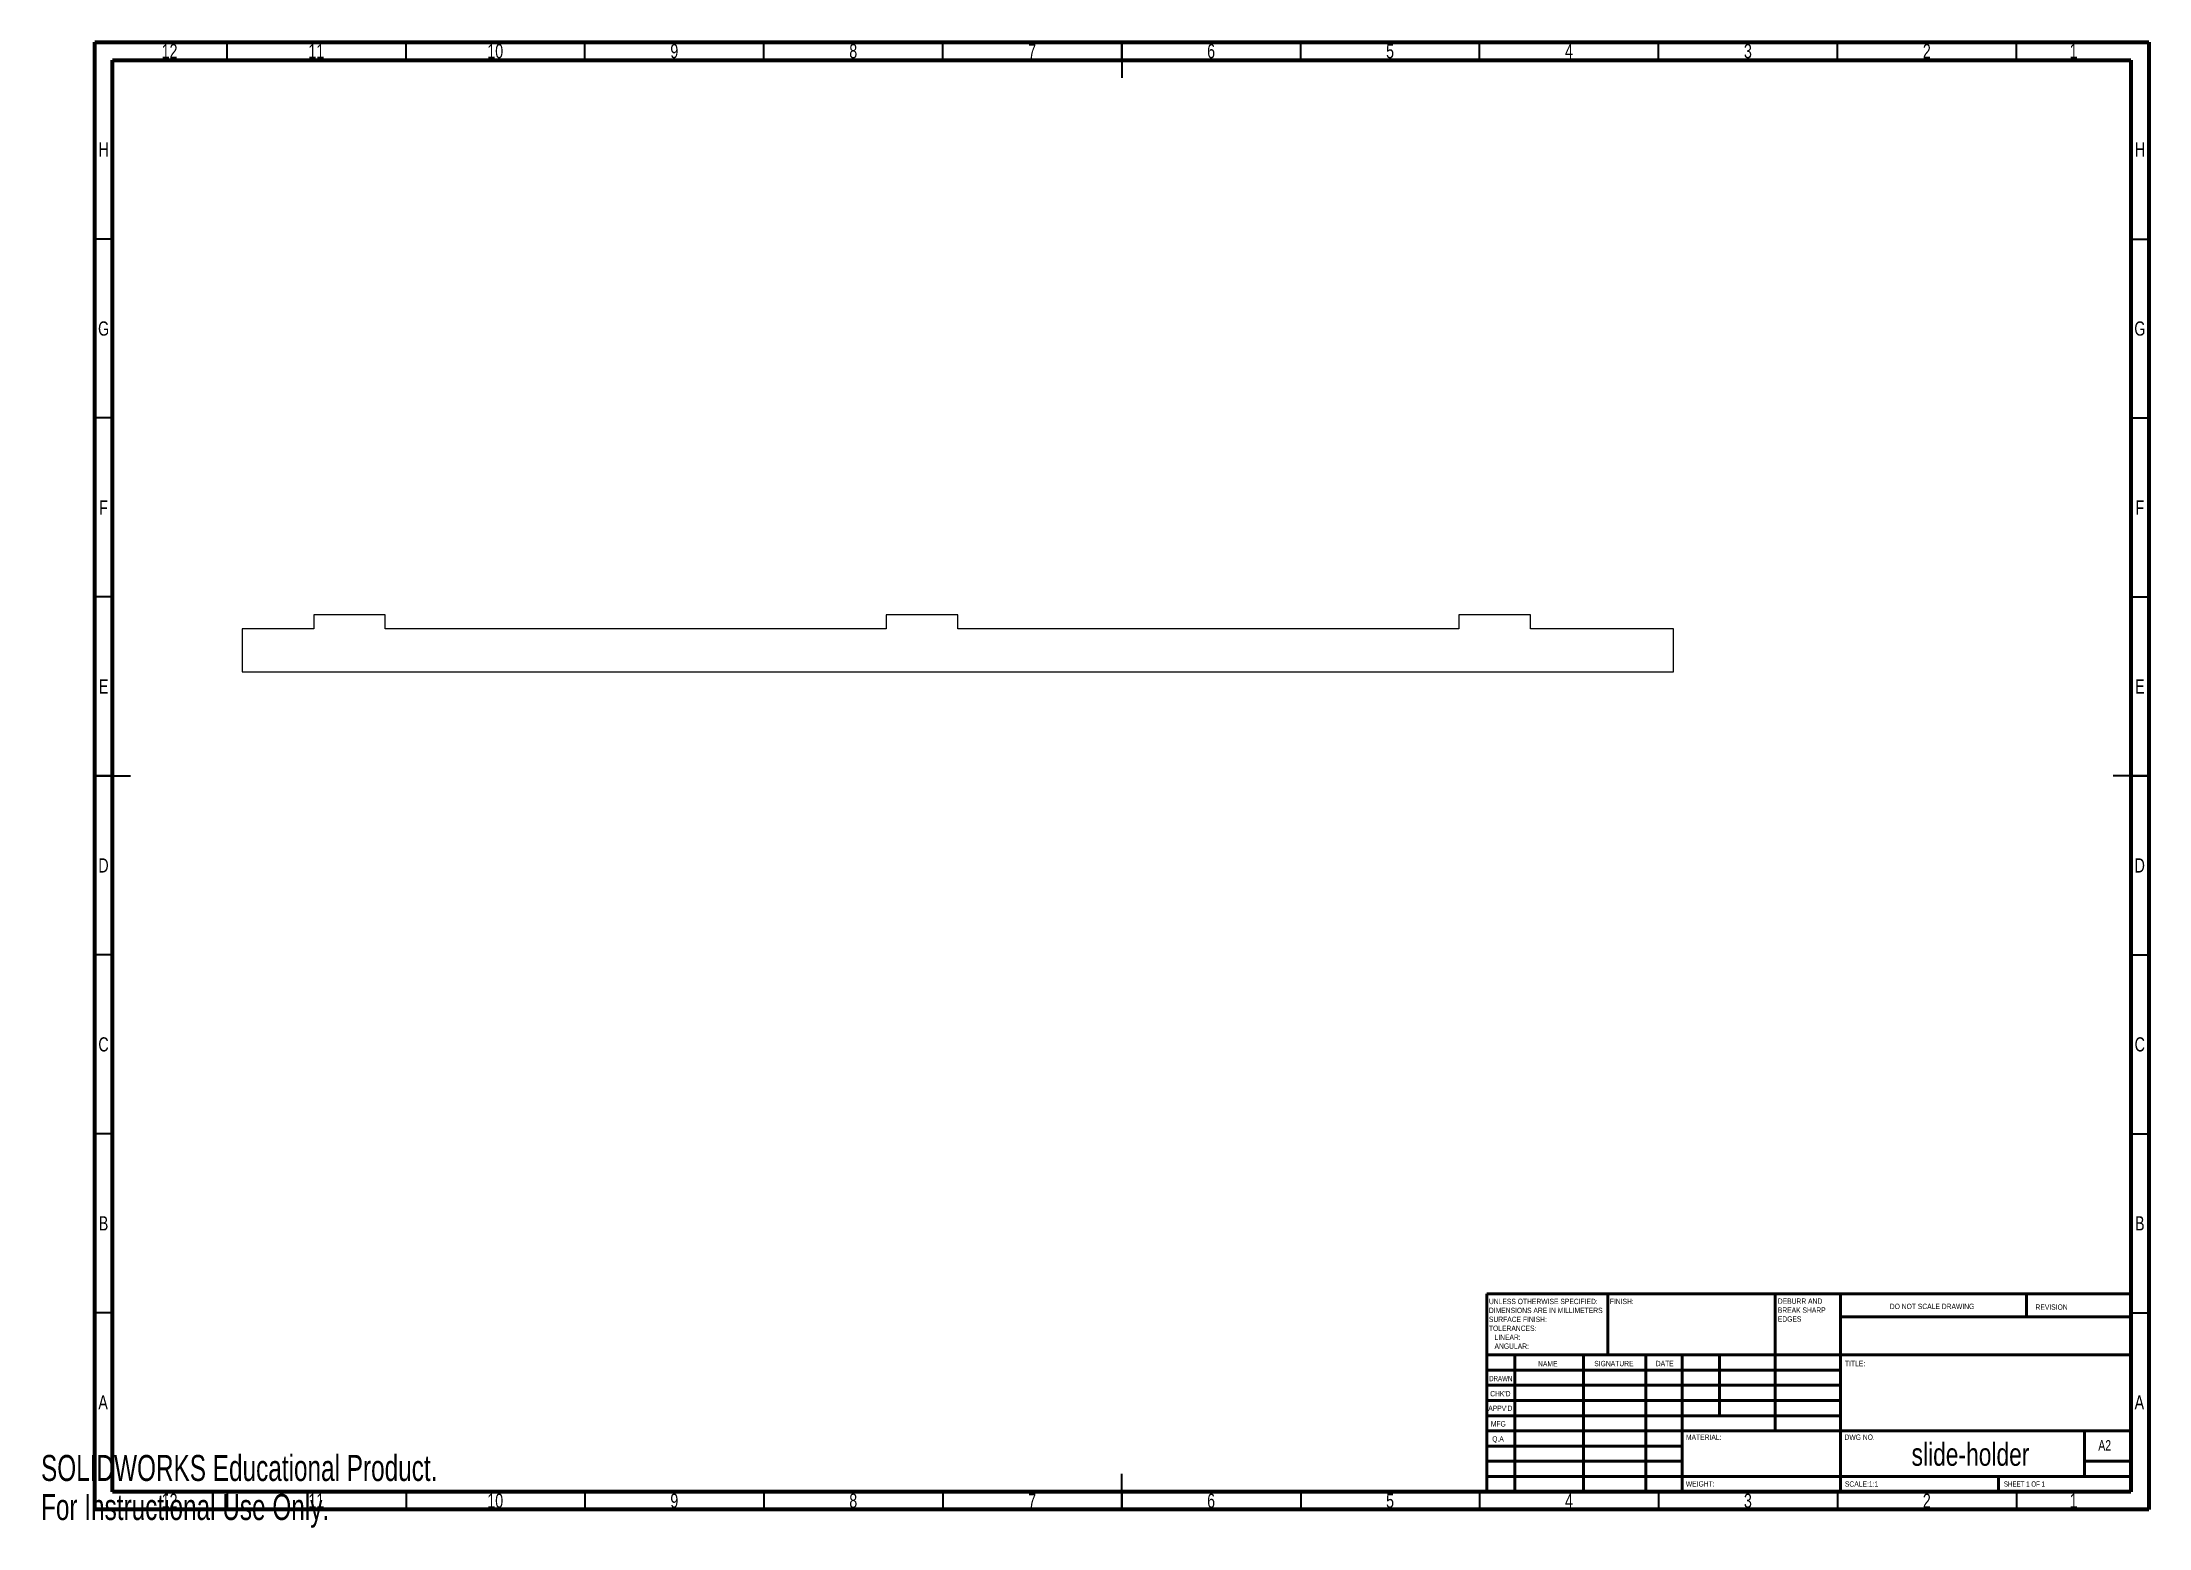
# Model space of a CAD drawing. Header units: millimetres. Extents: x 0 to 589, y 0 to 415.
import ezdxf

# ---------------------------------------------------------------- set-up
doc = ezdxf.new("R2010")
doc.units = ezdxf.units.MM
doc.styles.add('SLDTEXTSTYLE0', font='TXT', dxfattribs={"width": 0.75})
doc.styles.add('SLDTEXTSTYLE1', font='TXT', dxfattribs={"width": 0.686449})
doc.styles.add('SLDTEXTSTYLE2', font='TXT', dxfattribs={"width": 0.6875})
doc.styles.add('SLDTEXTSTYLE3', font='TXT', dxfattribs={"width": 0.7})

msp = doc.modelspace()

# ---------------------------------------------------------------- linework, layer by layer
at = {"color": 7, "linetype": 'Continuous', "lineweight": 70}
for p, q in [((15, 5), (15, 415)), ((15, 415), (589, 415)), ((589, 415), (589, 5)), ((20, 10), (20, 410)), ((20, 410), (584, 410)), ((584, 410), (584, 10)), ((584, 10), (20, 10)), ((589, 5), (15, 5))]:
    msp.add_line(p, q, dxfattribs=at)
at = {"color": 7, "linetype": 'Continuous', "lineweight": 35}
for p, q in [((52, 410), (52, 415)), ((102, 410), (102, 415)), ((152, 410), (152, 415)), ((202, 410), (202, 415)), ((252, 410), (252, 415)), ((302, 415), (302, 405)), ((302, 410), (302, 415)), ((352, 410), (352, 415)), ((402, 410), (402, 415)), ((452, 410), (452, 415)), ((502, 410), (502, 415)), ((552, 410), (552, 415)), ((20, 360), (15, 360)), ((584, 360), (589, 360)), ((20, 310), (15, 310)), ((584, 310), (589, 310)), ((20, 260), (15, 260)), ((584, 260), (589, 260)), ((15, 210), (25, 210)), ((20, 210), (15, 210)), ((589, 210), (579, 210)), ((584, 210), (589, 210)), ((20, 160), (15, 160)), ((584, 160), (589, 160)), ((20, 110), (15, 110)), ((584, 110), (589, 110)), ((20, 60), (15, 60)), ((584, 60), (589, 60)), ((302, 5), (302, 15)), ((52, 10), (52, 5)), ((102, 10), (102, 5)), ((152, 10), (152, 5)), ((202, 10), (202, 5)), ((252, 10), (252, 5)), ((302, 10), (302, 5)), ((352, 10), (352, 5)), ((402, 10), (402, 5)), ((452, 10), (452, 5)), ((502, 10), (502, 5)), ((552, 10), (552, 5))]:
    msp.add_line(p, q, dxfattribs=at)
at = {"color": 7, "linetype": 'Continuous', "lineweight": 25}
for p, q in [((76.19, 254.97), (76.19, 251.07)), ((96.19, 254.97), (76.19, 254.97)), ((96.19, 251.07), (96.19, 254.97)), ((236.19, 254.97), (236.19, 251.07)), ((256.19, 254.97), (236.19, 254.97)), ((256.19, 251.07), (256.19, 254.97)), ((396.19, 254.97), (396.19, 251.07)), ((416.19, 254.97), (396.19, 254.97)), ((416.19, 251.07), (416.19, 254.97)), ((56.19, 251.07), (56.19, 239.07)), ((76.19, 251.07), (56.19, 251.07)), ((236.19, 251.07), (96.19, 251.07)), ((396.19, 251.07), (256.19, 251.07)), ((456.19, 251.07), (416.19, 251.07)), ((456.19, 239.07), (456.19, 251.07)), ((56.19, 239.07), (456.19, 239.07))]:
    msp.add_line(p, q, dxfattribs=at)
at = {"color": 7, "linetype": 'Continuous', "lineweight": 50}
for p, q in [((404, 65.25), (584, 65.25)), ((404, 65.25), (404, 10)), ((437.8, 48.25), (437.8, 65.25)), ((484.6, 65.25), (484.6, 27)), ((502.8, 65.25), (502.8, 10)), ((554.8, 58.88), (554.8, 65.25)), ((584, 58.88), (502.8, 58.88)), ((584, 48.25), (404, 48.25)), ((411.8, 48.25), (411.8, 10)), ((430.99, 48.25), (430.99, 10)), ((448.4, 48.25), (448.4, 10)), ((458.6, 10), (458.6, 48.25)), ((469, 31.25), (469, 48.25)), ((502.8, 44), (404, 44)), ((502.8, 39.75), (404, 39.75)), ((502.8, 35.5), (404, 35.5)), ((502.8, 31.25), (404, 31.25)), ((458.6, 27), (404, 27)), ((458.6, 27), (584, 27)), ((571, 14.25), (571, 27)), ((458.6, 22.75), (404, 22.75)), ((458.6, 18.5), (404, 18.5)), ((584, 18.5), (571, 18.5)), ((404, 14.25), (584, 14.25)), ((547, 10), (547, 14.25))]:
    msp.add_line(p, q, dxfattribs=at)

# ---------------------------------------------------------------- texts
at = {"color": 7, "linetype": 'Continuous', "lineweight": 0}
for s, insert, char_height, attachment_point, style in [('12', (35.92, 414.47), 3.969, 2, 'SLDTEXTSTYLE0'), ('11', (76.92, 414.47), 3.969, 2, 'SLDTEXTSTYLE0'), ('10', (126.92, 414.47), 3.969, 2, 'SLDTEXTSTYLE0'), ('9', (176.96, 414.47), 3.97, 2, 'SLDTEXTSTYLE0'), ('8', (226.96, 414.47), 3.97, 2, 'SLDTEXTSTYLE0'), ('7', (276.96, 414.47), 3.97, 2, 'SLDTEXTSTYLE0'), ('6', (326.96, 414.47), 3.97, 2, 'SLDTEXTSTYLE0'), ('5', (376.96, 414.47), 3.97, 2, 'SLDTEXTSTYLE0'), ('4', (426.96, 414.47), 3.97, 2, 'SLDTEXTSTYLE0'), ('3', (476.96, 414.47), 3.97, 2, 'SLDTEXTSTYLE0'), ('2', (526.96, 414.47), 3.97, 2, 'SLDTEXTSTYLE0'), ('1', (567.96, 414.47), 3.97, 2, 'SLDTEXTSTYLE0'), ('H', (17.49, 386.97), 3.97, 2, 'SLDTEXTSTYLE0'), ('H', (586.49, 386.97), 3.97, 2, 'SLDTEXTSTYLE0'), ('G', (17.49, 336.97), 3.97, 2, 'SLDTEXTSTYLE0'), ('G', (586.49, 336.97), 3.97, 2, 'SLDTEXTSTYLE0'), ('F', (17.46, 286.97), 3.97, 2, 'SLDTEXTSTYLE0'), ('F', (586.46, 286.97), 3.97, 2, 'SLDTEXTSTYLE0'), ('E', (17.51, 236.97), 3.97, 2, 'SLDTEXTSTYLE0'), ('E', (586.51, 236.97), 3.97, 2, 'SLDTEXTSTYLE0'), ('D', (17.45, 186.97), 3.97, 2, 'SLDTEXTSTYLE0'), ('D', (586.45, 186.97), 3.97, 2, 'SLDTEXTSTYLE0'), ('C', (17.46, 136.97), 3.97, 2, 'SLDTEXTSTYLE0'), ('C', (586.46, 136.97), 3.97, 2, 'SLDTEXTSTYLE0'), ('B', (17.47, 86.97), 3.97, 2, 'SLDTEXTSTYLE0'), ('B', (586.47, 86.97), 3.97, 2, 'SLDTEXTSTYLE0'), ('UNLESS OTHERWISE SPECIFIED:^JDIMENSIONS ARE IN MILLIMETERS^JSURFACE FINISH:^JTOLERANCES:^J   LINEAR:^J   ANGULAR:', (404.59, 63.92), 1.5, 1, 'SLDTEXTSTYLE0'), ('FINISH:', (438.37, 63.92), 1.5, 1, 'SLDTEXTSTYLE0'), ('DEBURR AND ^JBREAK SHARP ^JEDGES', (485.31, 64), 1.5, 1, 'SLDTEXTSTYLE0'), ('DO NOT SCALE DRAWING', (516.61, 62.53), 1.5, 1, 'SLDTEXTSTYLE0'), ('REVISION', (557.33, 62.33), 1.5, 1, 'SLDTEXTSTYLE0'), ('DRAWN', (404.64, 42.38), 1.5, 1, 'SLDTEXTSTYLE1'), ('NAME', (418.32, 46.5), 1.5, 1, 'SLDTEXTSTYLE0'), ('SIGNATURE', (434.03, 46.56), 1.5, 1, 'SLDTEXTSTYLE0'), ('DATE', (451.21, 46.58), 1.5, 1, 'SLDTEXTSTYLE0'), ('TITLE:', (504.09, 46.58), 1.5, 1, 'SLDTEXTSTYLE0'), ('A', (17.34, 36.97), 3.97, 2, 'SLDTEXTSTYLE0'), ("CHK'D", (404.94, 38.16), 1.5, 1, 'SLDTEXTSTYLE0'), ('A', (586.34, 36.97), 3.97, 2, 'SLDTEXTSTYLE0'), ("APPV'D", (404.4, 34.07), 1.5, 1, 'SLDTEXTSTYLE0'), ('MFG', (405.12, 29.72), 1.5, 1, 'SLDTEXTSTYLE0'), ('Q.A', (405.51, 25.5), 1.5, 1, 'SLDTEXTSTYLE0'), ('MATERIAL:', (459.65, 25.99), 1.5, 1, 'SLDTEXTSTYLE0'), ('DWG NO.', (503.95, 25.99), 1.5, 1, 'SLDTEXTSTYLE0'), ('slide-holder', (539.16, 23.61), 6.35, 2, 'SLDTEXTSTYLE0'), ('A2', (574.87, 24.41), 2.91, 1, 'SLDTEXTSTYLE0'), ('WEIGHT:', (459.62, 12.95), 1.499, 1, 'SLDTEXTSTYLE0'), ('SCALE:1:1', (504.07, 12.9), 1.5, 1, 'SLDTEXTSTYLE0'), ('SHEET 1 OF 1', (548.48, 12.9), 1.5, 1, 'SLDTEXTSTYLE2'), ('12', (35.92, 9.47), 3.969, 2, 'SLDTEXTSTYLE0'), ('11', (76.92, 9.47), 3.969, 2, 'SLDTEXTSTYLE0'), ('10', (126.92, 9.47), 3.969, 2, 'SLDTEXTSTYLE0'), ('9', (176.96, 9.47), 3.97, 2, 'SLDTEXTSTYLE0'), ('8', (226.96, 9.47), 3.97, 2, 'SLDTEXTSTYLE0'), ('7', (276.96, 9.47), 3.97, 2, 'SLDTEXTSTYLE0'), ('6', (326.96, 9.47), 3.97, 2, 'SLDTEXTSTYLE0'), ('5', (376.96, 9.47), 3.97, 2, 'SLDTEXTSTYLE0'), ('4', (426.96, 9.47), 3.97, 2, 'SLDTEXTSTYLE0'), ('3', (476.96, 9.47), 3.97, 2, 'SLDTEXTSTYLE0'), ('2', (526.96, 9.47), 3.97, 2, 'SLDTEXTSTYLE0'), ('1', (567.96, 9.47), 3.97, 2, 'SLDTEXTSTYLE0')]:
    msp.add_mtext(s, dxfattribs=dict(at, insert=insert, char_height=char_height, attachment_point=attachment_point, style=style))
at = {"color": 7, "linetype": 'Continuous', "char_height": 7.266, "attachment_point": 1, "style": 'SLDTEXTSTYLE3'}
for s, insert in [('SOLIDWORKS Educational Product.', (0, 20.27)), ('For Instructional Use Only.', (0, 9.37))]:
    msp.add_mtext(s, dxfattribs=dict(at, insert=insert))

doc.saveas('drawing.dxf')
